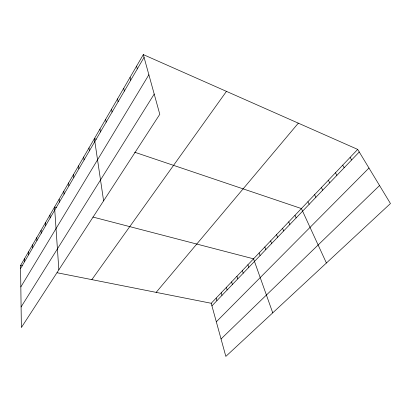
<?xml version="1.0" encoding="UTF-8"?>
<svg xmlns="http://www.w3.org/2000/svg" width="411" height="411" viewBox="0 0 411 411"><rect width="100%" height="100%" fill="white"/><g stroke="black" fill="none" stroke-linecap="round" stroke-linejoin="round"><path stroke-width="0.62" d="M143.305 54.601L159.792 114.289L21.367 327.541L20.55 265.501L143.305 54.601L357.698 149.414L390.45 203.532L225.839 356.399L211.223 303.282L357.698 149.414M20.591 268.47L144.071 57.37M20.833 286.909L148.88 74.771M21.095 306.96L154.207 94.068M91.859 279.634L226.451 91.37M156.154 292.37L298.329 123.156M211.932 305.861L359.255 151.993M216.32 321.798L368.965 168.037M221.041 338.967L379.553 185.531M20.55 265.501L22.348 265.86M57.088 272.745L211.223 303.282M56.369 207.54L54.56 207.072L58.85 269.796M92.927 217.049L253.546 258.822L272.74 312.848M96.225 139.226L94.407 138.61L103.603 200.851M134.664 152.214L301.397 208.557L326.406 263.009M350.121 157.372L351.631 159.956M342.707 165.155L344.171 167.75M335.458 172.774L336.871 175.374M328.358 180.234L329.725 182.838M321.407 187.534L322.727 190.144M314.595 194.686L315.879 197.295M307.931 201.693L309.17 204.303M294.995 215.282L296.156 217.897M288.722 221.873L289.847 224.488M282.573 228.331L283.662 230.946M276.541 234.666L277.595 237.281M270.623 240.882L271.645 243.497M264.823 246.975L265.814 249.59M259.13 252.955L260.091 255.565M247.905 264.751L248.799 267.356M242.367 270.566L243.23 273.171M236.931 276.274L237.769 278.879M231.599 281.879L232.41 284.474M226.363 287.376L227.149 289.971M221.226 292.776L221.981 295.365M216.181 298.078L216.91 300.662M136.596 66.13L137.31 68.925M130.071 77.34L130.739 80.166M123.721 88.247L124.343 91.093M117.541 98.861L118.127 101.728M111.53 109.192L112.069 112.075M105.673 119.257L106.177 122.154M99.965 129.059L100.433 131.972M88.987 147.924L89.387 150.858M83.7 157.002L84.07 159.946M78.547 165.859L78.886 168.813M73.518 174.5L73.826 177.46M68.606 182.936L68.889 185.9M63.813 191.172L64.07 194.141M59.133 199.212L59.364 202.186M49.957 214.979L50.137 217.953M45.462 222.7L45.621 225.675M41.074 230.242L41.208 233.222M36.779 237.615L36.898 240.594M32.587 244.822L32.68 247.797M28.487 251.871L28.559 254.846M24.475 258.76L24.532 261.73"/></g></svg>
